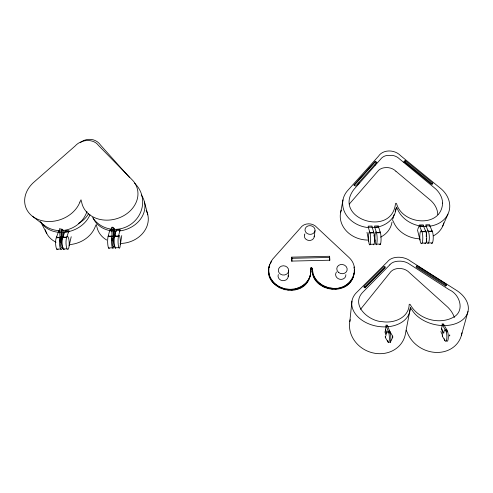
<?xml version="1.0" encoding="UTF-8"?>
<svg xmlns="http://www.w3.org/2000/svg" width="493" height="493" viewBox="0 0 493 493"><rect width="100%" height="100%" fill="white"/><g stroke="black" fill="none" stroke-linecap="round" stroke-linejoin="round"><path stroke-width="0.74" d="M310.689 271.421L310.596 273.781M310.836 271.47C310.682 263.447 312.901 270.059 313.049 273.769C315.588 281.737 323.396 287.209 331.536 288.134C348.674 291.653 362.719 270.072 348.89 257.383L316.913 227.489A9.798 8.486 6.4 0 0 300.533 227.877L272.684 259.127C252.755 288.411 308.439 305.216 310.836 271.47L310.43 274.952M112.275 238.618L112.25 240.781A5.17 0.968 88.6 0 0 112.731 245.674A5.17 0.968 88.6 0 0 113.729 246.29M310.8 268.494L310.633 270.441L310.923 268.106M60.392 236.769L60.294 241.983A5.17 1.331 88.6 0 0 62.124 247.702M268.734 272.401L268.716 270.09M268.882 267.736L268.734 270.041M268.864 273.578L268.765 271.273M269.086 266.571L269.055 267.711L269.369 265.425M269.073 274.755L268.888 272.456M269.363 275.914L269.098 273.627M269.702 265.444L269.733 264.297M269.733 277.06L269.388 274.792M270.182 278.181L269.763 275.938M270.663 263.274L270.694 262.128M270.712 279.278L270.213 277.066M271.255 262.239L271.286 261.087M271.316 280.344L271.353 279.235L270.743 278.163M268.691 271.218L268.759 268.907M272 281.38L272.037 280.27L271.353 279.235M272.746 282.378L272.789 281.269L272.037 280.27M273.566 283.327L273.609 282.224L272.789 281.269M274.453 284.233L274.496 283.136L273.609 282.224M275.396 285.09L275.445 283.993L274.496 283.136M276.4 285.897L276.456 284.794L275.445 283.993M277.46 286.636L277.516 285.539L276.456 284.794M278.57 287.327L278.625 286.23L277.516 285.539M279.722 287.943L279.784 286.852L278.625 286.23M392.564 336.46L392.619 336.152M280.918 288.504L280.985 287.407L279.784 286.852M282.15 288.99L282.218 287.9L280.985 287.407M283.413 289.403L283.481 288.313L282.218 287.9M121.759 235.555L120.304 244.879A6.464 1.159 88.7 0 1 118.53 246.512A6.464 1.159 88.7 0 1 118.474 236.326L120.156 229.442L116.317 229.528L114.586 236.412A6.464 1.189 88.7 0 0 114.29 244.288A6.464 1.189 88.7 0 0 115.719 248.225M284.695 289.748L284.775 288.664L283.481 288.313M286.008 290.026L286.088 288.935L284.775 288.664M288.239 276.555L288.676 270.867A5.195 4.647 4.2 0 0 281.275 266.183A5.195 4.647 4.2 0 0 280.548 274.2A5.195 4.647 4.2 0 0 288.676 270.867M287.327 290.223L287.413 289.132L286.088 288.935M288.664 290.34L288.75 289.255C298.394 290.087 308.864 283.752 310.584 273.831M109.354 248.281A6.464 1.245 88.6 0 1 107.807 244.627A6.464 1.245 88.6 0 1 108.103 236.566L109.921 229.683L112.225 229.627M291.831 261.573L291.757 257.149L329.589 256.28L329.903 260.205L291.967 261.074L291.757 257.149M290.001 290.389L290.094 289.299M291.338 290.359L291.431 289.268M292.663 290.248L292.768 289.157M293.982 290.063L294.087 288.978M295.282 289.81L295.393 288.719M71.208 236.726L69.094 246.062A6.464 1.608 88.6 0 1 66.61 247.714A6.464 1.608 88.6 0 1 66.629 237.527L69.026 230.632L65.193 230.718L62.74 237.62A6.464 1.645 88.6 0 0 62.315 245.859A6.464 1.645 88.6 0 0 64.398 249.205M296.558 289.477L296.675 288.387M349.808 321.547L351.953 301.075M297.809 289.071L297.926 287.98M299.023 288.596L299.146 287.505M300.2 288.054L300.323 286.957M354.134 272.82C351.497 297.661 310.485 292.583 312.118 268.463M301.334 287.444L301.463 286.347M302.425 286.772L302.554 285.669M364.062 286.304L363.951 287.246L365.073 287.832L385.008 267.909L385.144 266.966L384.029 266.417L364.062 286.304L365.19 286.889L365.073 287.832M58.069 249.211A6.458 1.701 88.6 0 1 55.845 246.192A6.458 1.701 88.6 0 1 56.264 237.768L58.809 230.872M303.46 286.032L303.589 284.936M304.44 285.244L304.575 284.141M305.358 284.393L305.494 283.29M306.215 283.493L306.356 282.39M307.003 282.551L307.145 281.441M307.718 281.558L307.866 280.449M308.365 280.529L308.513 279.42M314.22 236.825L315.033 230.699A5.059 4.375 6.4 0 0 308.07 225.911A5.059 4.375 6.4 0 0 306.973 233.405A5.059 4.375 6.4 0 0 315.033 230.699M308.938 279.469L309.086 278.354M309.431 278.372L309.579 277.257M310.645 269.628L310.849 268.297M310.695 269.431L311.12 267.742M309.844 277.251L309.998 276.135M310.855 269.055L311.243 267.576M310.177 276.111L310.331 274.989M311.089 268.71L311.385 267.416M311.958 269.597L311.391 268.703L311.551 267.57M311.539 268.864L311.693 267.73M311.668 269.036L311.829 267.902M311.786 269.215L311.94 268.081M311.878 269.406L312.038 268.266M312.155 271.384L312.315 270.25M312.315 272.561L312.476 271.433M312.562 273.738L312.722 272.611M312.889 274.897L313.049 273.769M313.295 276.043L313.456 274.921M313.782 277.165L313.942 276.043M314.343 278.262L314.509 277.146M314.984 279.334L315.15 278.218M315.693 280.363L315.865 279.254M316.475 281.361L316.648 280.252M317.326 282.316L317.498 281.207M318.238 283.222L318.416 282.119M319.211 284.079L319.396 282.976M320.24 284.886L320.425 283.783M321.325 285.632L321.51 284.529M322.453 286.316L322.65 285.219M323.63 286.938L323.827 285.841M329.644 260.705L329.589 256.28M416.302 266.251L416.135 267.194L445.629 286.014L446.455 285.379L446.664 284.436L417.127 265.653L416.302 266.251L445.838 285.065L445.629 286.014M324.844 287.499L325.041 286.402M326.089 287.986L326.292 286.889M340.571 212.779L342.98 199.893M327.364 288.405L327.574 287.308M350.209 319.655A28.612 25.642 23.2 0 0 372.788 352.871A28.612 25.642 23.2 0 0 405.628 332.695L410.441 307.669L411.828 309.672A29.937 20.293 13.1 0 0 442.578 325.559M328.665 288.75L328.88 287.659M410.441 307.669L410.047 309.709A29.383 20.632 9.5 0 1 387.418 326.779M329.983 289.027L330.199 287.93M331.314 289.225L331.536 288.134M332.658 289.348L332.88 288.257M333.995 289.397L334.223 288.3M335.332 289.366L335.567 288.276M336.664 289.262L336.898 288.165M337.976 289.077L338.216 287.986M339.27 288.824L339.517 287.727M340.54 288.491L340.792 287.401M341.778 288.091L342.031 286.994M342.986 287.616L343.239 286.519M344.151 287.074L344.41 285.977M345.266 286.47L345.531 285.367M426.396 226.453A27.238 22.296 15.7 0 1 397.617 209.371L396.501 207.202L395.971 209.408A26.93 22.505 11.5 0 1 372.012 227.717M346.332 285.792L346.604 284.695M347.349 285.059L347.62 283.962M348.305 284.27L348.576 283.167M349.204 283.426L349.475 282.316M350.03 282.526L350.307 281.417M353.845 268.106L354.128 266.966M350.794 281.583L351.071 280.474M351.484 280.597L351.768 279.482M354.153 270.46L354.442 269.326M352.101 279.568L352.384 278.453M354.19 271.643L354.473 270.509M352.643 278.508L352.926 277.386M353.105 277.411L353.389 276.29M354.288 272.863L353.481 276.29M461.442 335.258L467.999 311.484M385.267 336.312L385.316 337.471L388.256 342.339M385.39 337.471L385.341 336.337M390.327 342.228L392.755 337.298L392.73 336.257L389.821 331.395L387.288 325.133L385.883 325.164L388.392 331.425L389.821 331.395M113.754 246.34A6.464 1.214 88.7 0 1 111.923 246.075A6.464 1.214 88.7 0 1 111.991 236.474L112.114 236.085A6.464 1.214 88.7 0 1 112.182 235.925M404.001 162.333L404.907 161.587L405.228 160.539L432.916 183.199L431.548 184.351L403.859 161.655L405.228 160.539M392.73 219.262L394.283 214.295M395.17 211.46L396.501 207.202M417.744 229.387L418.945 226.225M62.414 247.806A6.464 1.664 88.6 0 1 59.936 247.122A6.464 1.664 88.6 0 1 60.152 237.675L60.325 237.287A6.464 1.664 88.6 0 1 60.417 237.127M442.431 226.743L447.964 214.098M442.307 335.049L442.326 336.171L444.963 340.688M442.449 336.232L442.406 335.086M392.748 337.311L392.588 336.978M349.309 204.071L377.435 171.669A10.858 8.849 11.5 0 1 386.161 167.602A10.864 8.849 11.6 0 1 395.897 171.231M88.598 213.642C86.275 217.783 82.682 221.111 78.547 223.409M360.506 309.345L389.569 273.233A11.863 10.261 19.7 0 1 398.979 268.506A11.869 10.261 19.8 0 1 409.566 272.783L446.276 305.82C449.918 308.92 452.882 312.907 454.386 317.48M357.345 184.9L359.372 182.632M374.588 165.617L375.604 164.483M354.159 185.522L374.963 162.308L376.615 163.343M389.815 264.827L363.31 291.714C349.691 304.865 368.752 321.411 382.593 321.701C393.956 323.537 408.888 317.708 409.196 304.477C409.48 304.033 410.133 304.31 410.305 304.711C418.292 319.082 438.382 324.986 452.925 317.523C465.306 311.477 460.111 294.401 449.283 289.779L409.88 264.371A11.949 7.906 9.3 0 0 400.458 261.161L397.555 261.235A11.943 7.906 9.3 0 0 389.821 264.833M365.19 286.889L385.144 266.966M445.838 285.065L446.664 284.436M58.673 231.981L60.208 231.95M65.064 231.833L68.897 231.747M109.828 230.792L112.133 230.742M116.231 230.644L120.07 230.558M372.166 227.168L372.036 226.059L368.197 226.151L368.32 227.261L372.166 227.168L373.91 232.881A6.452 1.078 88.7 0 1 374.532 240.535A6.452 1.078 88.7 0 1 373.466 244.756M378.575 227.02L378.439 225.911L374.6 226.004L374.729 227.113L378.575 227.02L380.405 232.733A6.452 1.134 88.7 0 1 381.015 240.948A6.452 1.134 88.7 0 1 379.709 244.337M423.444 225.979L423.271 224.87L419.426 224.962L419.592 226.071L423.444 225.979L425.866 231.679A6.458 1.534 88.7 0 1 426.63 239.894A6.458 1.534 88.7 0 1 424.837 243.302M429.853 225.831L429.68 224.722L425.835 224.814L426.007 225.917L429.853 225.831L432.367 231.525A6.458 1.59 88.7 0 1 433.168 239.561A6.458 1.59 88.7 0 1 431.381 243.265M60.325 237.287L56.442 237.379A6.458 1.701 88.6 0 1 56.948 236.819M112.114 236.085L108.232 236.178A6.464 1.245 88.6 0 1 108.67 235.586M56.264 237.768L60.152 237.675M62.74 237.62L66.629 237.527M108.103 236.566L111.991 236.474M114.586 236.412L118.474 236.326M368.32 227.261L370.015 232.973L373.91 232.881M374.729 227.113L376.51 232.819L380.405 232.733M419.592 226.071L421.965 231.772L425.866 231.679M426.007 225.917L428.466 231.618L432.367 231.525M56.713 249.113L60.596 249.02M63.184 248.959L67.066 248.873M108.503 247.917L112.392 247.825M114.98 247.769L118.868 247.677M370.163 244.306L374.051 244.214M376.646 244.152L380.541 244.066M422.063 243.111L425.958 243.018M428.553 242.957L432.447 242.87M291.659 258.307L329.379 257.445M387.504 326.181L386.099 326.212L385.52 329.977L386.401 334.291M443.737 324.936L442.332 324.967L442.036 323.926L443.435 323.889L446.972 330.137L445.543 330.168L442.332 324.967L441.469 328.745L442.887 333.767M387.406 332.547A5.75 1.041 87.2 0 1 388.78 332.516L390.209 332.485L390.333 332.991A5.75 1.054 87.2 0 1 390.77 339.745A5.75 1.054 87.2 0 1 389.747 342.401M444.076 331.542A5.756 1.479 86.5 0 1 446.085 331.253L447.515 331.222L447.681 331.727A5.756 1.491 86.5 0 1 448.199 338.783A5.756 1.491 86.5 0 1 446.572 340.946M388.78 332.516L388.897 333.021L390.333 332.991M446.085 331.253L446.245 331.764L447.681 331.727M287.413 289.132L288.75 289.255M62.691 229.701L61.81 229.128L61.594 241.952A5.17 1.319 88.6 0 0 63.332 247.757M32.674 216.433L43.932 225.079M404.907 161.587L432.527 184.222M395.904 171.225L429.44 199.345C434.167 203.011 437.648 208.582 437.809 214.671M129.511 177.449L100.59 145.152A13.742 13.126 -25.7 0 0 80.254 142.73M134.583 183.113L135.6 184.246A27.3 26.382 -29.2 0 1 140.074 213.463A27.3 26.382 -29.2 0 1 114.086 229.356M449.69 336.01L449.739 334.889L449.579 335.505M40.654 221.77L46.773 233.559M392.508 219.97L393.587 222.096A26.437 21.858 16.2 0 0 419.469 238.822M406.164 330.162L407.354 332.664A29.105 25.26 27.4 0 0 437.094 352.452A29.105 25.26 27.4 0 0 461.959 332.738M441.543 328.4L443.651 332.886M440.822 331.555L442.338 334.809M385.569 329.638L386.758 333.169M386.031 335.628L384.873 331.74M421.965 231.772A6.458 1.497 88.7 0 1 422.433 241.94A6.458 1.497 88.7 0 1 420.054 240.368L417.503 230.015M144.467 202.013L147.826 214.874M444.31 338.79L444.452 339.363A5.756 1.479 86.5 0 0 446.578 339.893A5.756 1.479 86.5 0 0 446.245 331.764M373.934 235.112L375.155 241.404A6.452 1.103 88.7 0 0 376.917 242.987A6.452 1.103 88.7 0 0 376.51 232.819M387.634 340.33L387.689 340.608A5.75 1.041 87.2 0 0 387.745 340.866M367.014 232.289L368.746 241.552A6.452 1.048 88.7 0 0 370.416 243.135A6.452 1.048 88.7 0 0 370.015 232.973M96.838 226.614L96.246 224.481L95.248 226.651A26.431 21.766 -19.9 0 1 70.08 244.553M63.135 229.991L63.726 236.572M115.115 236.116L114.592 228.795L113.624 227.92L113.55 240.75A5.17 0.955 88.6 0 0 114.031 245.65A5.17 0.955 88.6 0 0 115.017 246.26M61.933 229.202L62.463 238.329M60.799 228.469L61.594 241.952L60.294 241.983L59.499 228.499M113.717 228L114.16 237.127M69.131 245.705A6.464 1.608 88.6 0 0 68.644 238.421A6.464 1.608 88.6 0 0 66.795 237.139L62.913 237.225A6.464 1.645 88.6 0 1 63.4 236.671M120.329 244.522A6.464 1.159 88.7 0 0 119.928 237.232A6.464 1.159 88.7 0 0 118.597 235.937L114.709 236.024A6.464 1.189 88.7 0 1 115.128 235.438M146.15 210.363A26.178 22.019 -15.8 0 1 120.089 243.456M106.71 240.036A26.178 22.019 -15.8 0 1 96.979 227.298M56.073 242.229A26.431 21.766 -19.9 0 1 45.288 229.713M89.997 214.751A27.232 22.197 -19.5 0 1 62.907 232.419M60.201 232.425A27.232 22.197 -19.5 0 1 41.024 222.343M141.251 195.018A26.967 22.456 -15.4 0 1 119.22 231.001M116.496 231.18A26.967 22.456 -15.4 0 1 114.456 231.162M112.447 231.007A26.967 22.456 -15.4 0 1 93.165 218.072M112.047 229.227A27.3 26.382 -29.2 0 1 92.592 217.444M86.978 211.522A27.411 26.228 -33.5 0 1 62.931 230.508M59.517 230.625A27.411 26.228 -33.5 0 1 42.909 224.229M41.467 222.861A27.411 26.228 -33.5 0 1 40.568 221.893M112.392 238.402A5.17 0.968 88.6 0 0 112.262 240.14L113.563 240.109A5.17 0.955 88.6 0 1 114.61 236.492M62.759 237.564A5.17 1.319 88.6 0 0 61.613 241.311L60.319 241.342A5.17 1.331 88.6 0 1 60.386 240.43M368.702 241.194A6.452 1.048 88.7 0 1 368.746 233.916A6.452 1.048 88.7 0 1 369.892 232.585L373.78 232.499A6.452 1.078 88.7 0 0 373.441 231.956M379.838 231.772A6.452 1.134 88.7 0 1 380.269 232.345L376.375 232.437A6.452 1.103 88.7 0 0 375.167 233.762A6.452 1.103 88.7 0 0 375.111 241.046M419.999 240.011A6.458 1.497 88.7 0 1 420.128 232.727A6.458 1.497 88.7 0 1 421.792 231.383L425.687 231.297A6.458 1.534 88.7 0 0 425.212 230.755M431.585 230.57A6.458 1.59 88.7 0 1 432.176 231.143L428.281 231.235A6.458 1.559 88.7 0 0 426.205 236.739M428.466 231.618A6.458 1.559 88.7 0 1 428.941 241.786A6.458 1.559 88.7 0 1 426.47 240.22L426.42 239.863A6.458 1.559 88.7 0 1 426.297 238.729M429.767 226.188A27.238 22.296 15.7 0 0 449.16 210.838A27.238 22.296 15.7 0 0 439.861 187.778L400.569 155.652A13.286 10.698 11.1 0 0 378.513 156.182L348.212 189.947A26.93 22.505 11.5 0 0 345.217 213.272A26.93 22.505 11.5 0 0 368.598 227.612M443.78 222.824A26.437 21.858 16.2 0 1 433.421 235.851M391.99 222.133A26.141 22.068 11.9 0 1 380.608 237.139M368.69 240.06A26.141 22.068 11.9 0 1 341.285 210.117M385.939 326.865A29.383 20.632 9.5 0 1 356.26 315.033A29.383 20.632 9.5 0 1 357.098 291.998L387.449 261.814A14.198 9.367 9.1 0 1 410.743 261.284L455.581 289.779A29.937 20.293 13.1 0 1 467.617 312.802A29.937 20.293 13.1 0 1 443.33 325.577M388.897 333.021A5.75 1.041 87.2 0 1 389.242 340.78A5.75 1.041 87.2 0 1 387.868 341.347M389.224 331.216A5.75 1.054 87.2 0 1 390.209 332.485M443.885 332.991A5.756 1.479 86.5 0 1 443.946 332.374M446.399 329.817A5.756 1.491 86.5 0 1 447.515 331.222M314.251 236.005A4.985 4.326 6.6 0 1 308.951 240.455A4.985 4.326 6.6 0 1 304.403 235.155M304.471 234.896A4.985 4.326 6.6 0 1 304.939 233.898M345.852 274.675A5.164 4.566 13 0 1 340.016 279.315A5.164 4.566 13 0 1 335.936 272.943M336.201 272.432A5.164 4.566 13 0 1 336.54 271.957M288.183 275.402A5.115 4.597 4.3 0 1 282.711 280.683A5.115 4.597 4.3 0 1 278.317 274.515M442.615 203.061C441.284 228.499 402.436 224.833 396.569 203.701L396.027 203.202L395.497 203.64C391.762 238.193 331.789 218.331 353.974 189.361L380.497 159.344A11.179 9.016 11.2 0 1 386.734 155.468L392.206 155.344A11.185 9.022 11.3 0 1 399.453 158.894L433.963 187.469C438.813 191.179 442.431 196.843 442.615 203.061M79.915 202.05L79.891 202.13A28.958 23.294 -19.5 0 1 37.074 219.021A28.958 23.294 -19.5 0 1 34.602 181.578L75.146 145.99A14.1 11.154 -14.9 0 1 98.452 145.423L131.613 179.261A28.656 23.59 -15.4 0 1 121.087 217.043A28.656 23.59 -15.4 0 1 81.628 202.087L81.006 199.794L79.915 202.05M375.21 161.26L353.863 185.072L355.527 186.157L376.868 162.296L375.21 161.26M112.891 227.255L111.591 227.285L112.25 240.781L113.55 240.75L112.891 227.255M338.414 272.29A5.244 4.616 12.7 0 0 347.06 270.392A5.244 4.616 12.7 0 0 340.484 264.568A5.244 4.616 12.7 0 0 338.414 272.29"/></g></svg>
